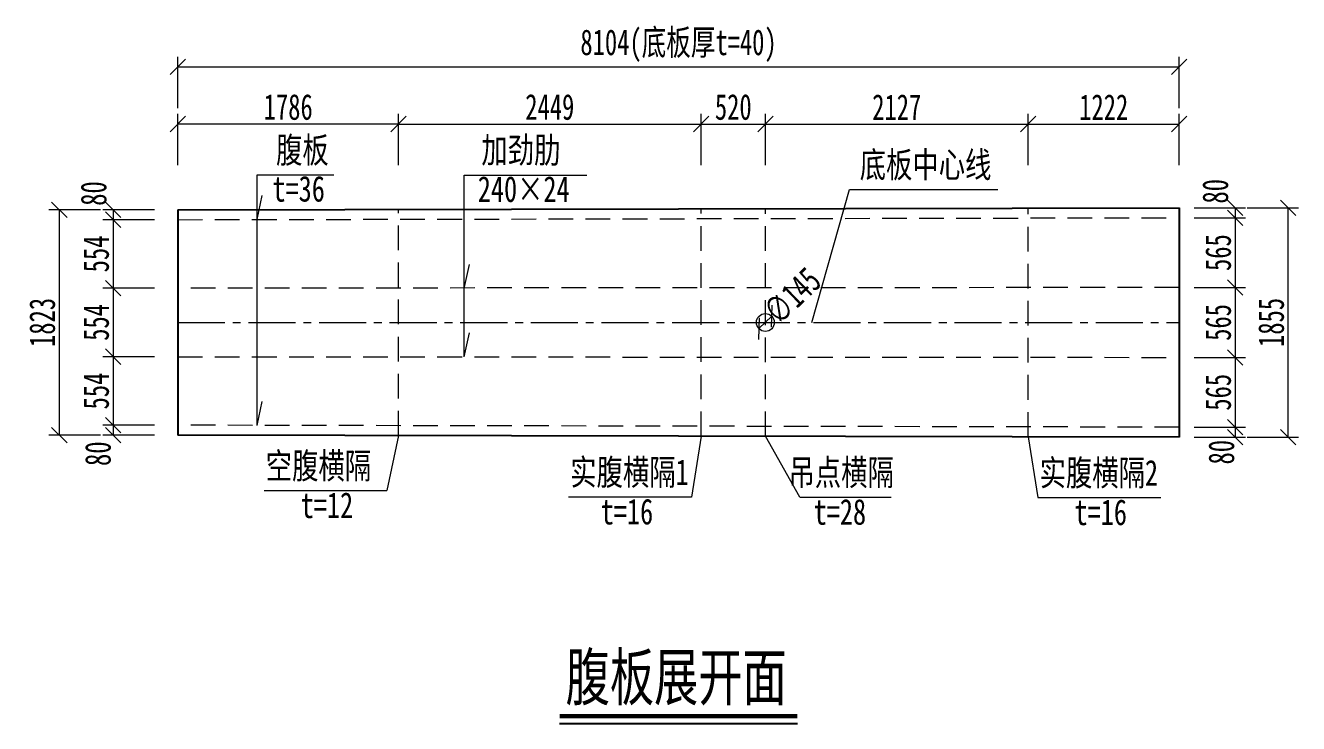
# Model space of a CAD drawing. Header units: millimetres. Extents: x -411717 to -116098, y 0 to 693159.
# Drawn here: x -207164 to -196861, y 290488 to 296136 of the extents above; entities that cross this region are included whole.
import ezdxf
from ezdxf.enums import TextEntityAlignment as Align

# ---------------------------------------------------------------- set-up
doc = ezdxf.new("R2010")
doc.units = ezdxf.units.MM
doc.header["$LTSCALE"] = 2
doc.header["$PDMODE"] = 3
doc.header["$PDSIZE"] = -10
doc.linetypes.add('CENTER2', pattern=[28.575, 19.05, -3.175, 3.175, -3.175])
doc.linetypes.add('DASHED', pattern=[0.75, 0.5, -0.25])
doc.layers.get('Defpoints').update_dxf_attribs({"color": 8, "lineweight": 9})
for name, color, linetype, lineweight in [('中心线', 7, 'CENTER2', 15), ('标注', 4, 'Continuous', 13), ('标注线及字体', 2, 'Continuous', 15), ('虚线', 4, 'DASHED', 15), ('钢板粗线', 1, 'Continuous', 25)]:
    doc.layers.add(name, color=color, linetype=linetype, lineweight=lineweight)
doc.styles.add('111', font='仿宋_GB2312.ttf', dxfattribs={"width": 0.7})
doc.styles.add('BM_Anno', font='仿宋_GB2312.ttf', dxfattribs={"width": 0.85})
doc.dimstyles.new('200', dxfattribs={"dimscale": 0, "dimtxt": 2.5, "dimasz": 1.5, "dimexe": 1, "dimexo": 1, "dimgap": 0.4, "dimtad": 1, "dimdec": 0, "dimdsep": 46, "dimtxsty": '111', "dimblk": 'OBLIQUE', "dimcen": 0, "dimclrd": 256, "dimclre": 256, "dimclrt": 256, "dimadec": 1, "dimazin": 2, "dimtfac": 1, "dimtdec": 0, "dimtmove": 2, "dimatfit": 3, "dimfxl": 4, "dimfxlon": 1, "dimtolj": 1, "dimlwd": -1, "dimlwe": -1, "dimarcsym": 0})

# ---------------------------------------------------------------- blocks, each defined once
blk = doc.blocks.new('_Oblique')
at = {"color": 0, "linetype": 'ByBlock', "lineweight": -2}
blk.add_line((-0.5, -0.5), (0.5, 0.5), dxfattribs=at)
blk = doc.blocks.new('*D1742')
at = {"layer": 'Defpoints', "color": 0, "transparency": 16777216}
for p in [(-201124, 293783), (-201229, 293683)]:
    blk.add_point(p, dxfattribs=at)
at = {"layer": '标注', "transparency": 16777216}
blk.add_line((-201229, 293683), (-201124, 293783), dxfattribs=at)
at = {"layer": '标注', "transparency": 16777216, "xscale": 124.9999999999999, "yscale": 124.9999999999999, "zscale": 124.9999999999999}
for p, rotation in [((-201124, 293783), 43.79834274877469), ((-201229, 293683), 223.7983427487747)]:
    blk.add_blockref('_Oblique', p, dxfattribs=dict(at, rotation=rotation))
at = {"layer": '标注', "transparency": 16777216, "insert": (-200958, 293948), "char_height": 208.3, "attachment_point": 5, "rotation": 43.7983, "style": '111'}
blk.add_mtext('\\A1;∅145', dxfattribs=at)
blk = doc.blocks.new('*D1761')
at = {"layer": 'Defpoints', "color": 0, "transparency": 16777216}
for p in [(-201696, 295338), (-204145, 294648), (-201696, 294653)]:
    blk.add_point(p, dxfattribs=at)
at = {"layer": '标注', "transparency": 16777216}
for p, q in [((-204145, 295004), (-204145, 295421)), ((-201696, 295004), (-201696, 295421)), ((-204145, 295338), (-201696, 295338))]:
    blk.add_line(p, q, dxfattribs=at)
at = {"layer": '标注', "transparency": 16777216, "xscale": 125, "yscale": 125, "zscale": 125, "rotation": 180}
blk.add_blockref('_Oblique', (-204145, 295338), dxfattribs=at)
at = {"layer": '标注', "transparency": 16777216, "xscale": 125, "yscale": 125, "zscale": 125}
blk.add_blockref('_Oblique', (-201696, 295338), dxfattribs=at)
at = {"layer": '标注', "transparency": 16777216, "insert": (-202921, 295475), "char_height": 208.3, "attachment_point": 5, "style": '111'}
blk.add_mtext('\\A1;2449', dxfattribs=at)
blk = doc.blocks.new('*D1762')
at = {"layer": 'Defpoints', "color": 0, "transparency": 16777216}
for p in [(-205931, 295338), (-205931, 294644), (-204145, 294648)]:
    blk.add_point(p, dxfattribs=at)
at = {"layer": '标注', "transparency": 16777216}
for p, q in [((-205931, 295004), (-205931, 295421)), ((-204145, 295004), (-204145, 295421)), ((-204145, 295338), (-205931, 295338))]:
    blk.add_line(p, q, dxfattribs=at)
at = {"layer": '标注', "transparency": 16777216, "xscale": 125, "yscale": 125, "zscale": 125, "rotation": 180}
blk.add_blockref('_Oblique', (-205931, 295338), dxfattribs=at)
at = {"layer": '标注', "transparency": 16777216, "xscale": 125, "yscale": 125, "zscale": 125}
blk.add_blockref('_Oblique', (-204145, 295338), dxfattribs=at)
at = {"layer": '标注', "transparency": 16777216, "insert": (-205038, 295475), "char_height": 208.3, "attachment_point": 5, "style": '111'}
blk.add_mtext('\\A1;1786', dxfattribs=at)
blk = doc.blocks.new('*D1763')
at = {"layer": 'Defpoints', "color": 0, "transparency": 16777216}
for p in [(-201176, 295338), (-201696, 294653), (-201176, 294653)]:
    blk.add_point(p, dxfattribs=at)
at = {"layer": '标注', "transparency": 16777216}
for p, q in [((-201696, 295004), (-201696, 295421)), ((-201176, 295004), (-201176, 295421)), ((-201696, 295338), (-201176, 295338))]:
    blk.add_line(p, q, dxfattribs=at)
at = {"layer": '标注', "transparency": 16777216, "xscale": 125, "yscale": 125, "zscale": 125, "rotation": 180}
blk.add_blockref('_Oblique', (-201696, 295338), dxfattribs=at)
at = {"layer": '标注', "transparency": 16777216, "xscale": 125, "yscale": 125, "zscale": 125}
blk.add_blockref('_Oblique', (-201176, 295338), dxfattribs=at)
at = {"layer": '标注', "transparency": 16777216, "insert": (-201436, 295475), "char_height": 208.3, "attachment_point": 5, "style": '111'}
blk.add_mtext('\\A1;520', dxfattribs=at)
blk = doc.blocks.new('*D1764')
at = {"layer": 'Defpoints', "color": 0, "transparency": 16777216}
for p in [(-199049, 295338), (-201176, 294654), (-199049, 294658)]:
    blk.add_point(p, dxfattribs=at)
at = {"layer": '标注', "transparency": 16777216}
for p, q in [((-201176, 295004), (-201176, 295421)), ((-199049, 295004), (-199049, 295421)), ((-201176, 295338), (-199049, 295338))]:
    blk.add_line(p, q, dxfattribs=at)
at = {"layer": '标注', "transparency": 16777216, "xscale": 125, "yscale": 125, "zscale": 125, "rotation": 180}
blk.add_blockref('_Oblique', (-201176, 295338), dxfattribs=at)
at = {"layer": '标注', "transparency": 16777216, "xscale": 125, "yscale": 125, "zscale": 125}
blk.add_blockref('_Oblique', (-199049, 295338), dxfattribs=at)
at = {"layer": '标注', "transparency": 16777216, "insert": (-200113, 295475), "char_height": 208.3, "attachment_point": 5, "style": '111'}
blk.add_mtext('\\A1;2127', dxfattribs=at)
blk = doc.blocks.new('*D1765')
at = {"layer": 'Defpoints', "color": 0, "transparency": 16777216}
for p in [(-197827, 295338), (-199049, 294658), (-197827, 294660)]:
    blk.add_point(p, dxfattribs=at)
at = {"layer": '标注', "transparency": 16777216}
for p, q in [((-199049, 295004), (-199049, 295421)), ((-197827, 295004), (-197827, 295421)), ((-199049, 295338), (-197827, 295338))]:
    blk.add_line(p, q, dxfattribs=at)
at = {"layer": '标注', "transparency": 16777216, "xscale": 125, "yscale": 125, "zscale": 125, "rotation": 180}
blk.add_blockref('_Oblique', (-199049, 295338), dxfattribs=at)
at = {"layer": '标注', "transparency": 16777216, "xscale": 125, "yscale": 125, "zscale": 125}
blk.add_blockref('_Oblique', (-197827, 295338), dxfattribs=at)
at = {"layer": '标注', "transparency": 16777216, "insert": (-198438, 295475), "char_height": 208.3, "attachment_point": 5, "style": '111'}
blk.add_mtext('\\A1;1222', dxfattribs=at)
blk = doc.blocks.new('*D1766')
at = {"layer": 'Defpoints', "color": 0, "transparency": 16777216}
for p in [(-197827, 295800), (-205931, 294644), (-197827, 294660)]:
    blk.add_point(p, dxfattribs=at)
at = {"layer": '标注', "transparency": 16777216}
for p, q in [((-205931, 295467), (-205931, 295883)), ((-197827, 295467), (-197827, 295883)), ((-205931, 295800), (-197827, 295800))]:
    blk.add_line(p, q, dxfattribs=at)
at = {"layer": '标注', "transparency": 16777216, "xscale": 125, "yscale": 125, "zscale": 125, "rotation": 180}
blk.add_blockref('_Oblique', (-205931, 295800), dxfattribs=at)
at = {"layer": '标注', "transparency": 16777216, "xscale": 125, "yscale": 125, "zscale": 125}
blk.add_blockref('_Oblique', (-197827, 295800), dxfattribs=at)
at = {"layer": '标注', "transparency": 16777216, "insert": (-201879, 295972), "char_height": 208.33, "attachment_point": 5, "style": '111'}
blk.add_mtext('\\A1;8104(底板厚t=40)', dxfattribs=at)
blk = doc.blocks.new('*D1767')
at = {"layer": 'Defpoints', "color": 0, "transparency": 16777216}
for p in [(-205931, 294644), (-206455, 294564), (-205931, 294564)]:
    blk.add_point(p, dxfattribs=at)
at = {"layer": '标注', "transparency": 16777216}
for p, q in [((-206121, 294644), (-206538, 294644)), ((-206455, 294644), (-206455, 294564)), ((-206121, 294564), (-206538, 294564))]:
    blk.add_line(p, q, dxfattribs=at)
at = {"layer": '标注', "transparency": 16777216, "xscale": 125, "yscale": 125, "zscale": 125}
for p, rotation in [((-206455, 294644), 90), ((-206455, 294564), 270)]:
    blk.add_blockref('_Oblique', p, dxfattribs=dict(at, rotation=rotation))
at = {"layer": '标注', "transparency": 16777216, "insert": (-206612, 294776), "char_height": 208.3, "attachment_point": 5, "rotation": 90, "style": '111'}
blk.add_mtext('\\A1;80', dxfattribs=at)
blk = doc.blocks.new('*D1768')
at = {"layer": 'Defpoints', "color": 0, "transparency": 16777216}
for p in [(-205931, 294564), (-206455, 294010), (-205931, 294010)]:
    blk.add_point(p, dxfattribs=at)
at = {"layer": '标注', "transparency": 16777216}
for p, q in [((-206121, 294564), (-206538, 294564)), ((-206455, 294564), (-206455, 294010)), ((-206121, 294010), (-206538, 294010))]:
    blk.add_line(p, q, dxfattribs=at)
at = {"layer": '标注', "transparency": 16777216, "xscale": 125, "yscale": 125, "zscale": 125}
for p, rotation in [((-206455, 294564), 90), ((-206455, 294010), 270)]:
    blk.add_blockref('_Oblique', p, dxfattribs=dict(at, rotation=rotation))
at = {"layer": '标注', "transparency": 16777216, "insert": (-206592, 294287), "char_height": 208.3, "attachment_point": 5, "rotation": 90, "style": '111'}
blk.add_mtext('\\A1;554', dxfattribs=at)
blk = doc.blocks.new('*D1769')
at = {"layer": 'Defpoints', "color": 0, "transparency": 16777216}
for p in [(-205931, 294010), (-206455, 293456), (-205931, 293456)]:
    blk.add_point(p, dxfattribs=at)
at = {"layer": '标注', "transparency": 16777216}
for p, q in [((-206121, 294010), (-206538, 294010)), ((-206455, 294010), (-206455, 293456)), ((-206121, 293456), (-206538, 293456))]:
    blk.add_line(p, q, dxfattribs=at)
at = {"layer": '标注', "transparency": 16777216, "xscale": 125, "yscale": 125, "zscale": 125}
for p, rotation in [((-206455, 294010), 90), ((-206455, 293456), 270)]:
    blk.add_blockref('_Oblique', p, dxfattribs=dict(at, rotation=rotation))
at = {"layer": '标注', "transparency": 16777216, "insert": (-206592, 293733), "char_height": 208.3, "attachment_point": 5, "rotation": 90, "style": '111'}
blk.add_mtext('\\A1;554', dxfattribs=at)
blk = doc.blocks.new('*D1770')
at = {"layer": 'Defpoints', "color": 0, "transparency": 16777216}
for p in [(-205931, 293456), (-206455, 292901), (-205931, 292901)]:
    blk.add_point(p, dxfattribs=at)
at = {"layer": '标注', "transparency": 16777216}
for p, q in [((-206121, 293456), (-206538, 293456)), ((-206455, 293456), (-206455, 292901)), ((-206121, 292901), (-206538, 292901))]:
    blk.add_line(p, q, dxfattribs=at)
at = {"layer": '标注', "transparency": 16777216, "xscale": 125, "yscale": 125, "zscale": 125}
for p, rotation in [((-206455, 293456), 90), ((-206455, 292901), 270)]:
    blk.add_blockref('_Oblique', p, dxfattribs=dict(at, rotation=rotation))
at = {"layer": '标注', "transparency": 16777216, "insert": (-206592, 293178), "char_height": 208.3, "attachment_point": 5, "rotation": 90, "style": '111'}
blk.add_mtext('\\A1;554', dxfattribs=at)
blk = doc.blocks.new('*D1771')
at = {"layer": 'Defpoints', "color": 0, "transparency": 16777216}
for p in [(-206455, 292821), (-205931, 292901), (-205931, 292821)]:
    blk.add_point(p, dxfattribs=at)
at = {"layer": '标注', "transparency": 16777216}
for p, q in [((-206121, 292901), (-206538, 292901)), ((-206121, 292821), (-206538, 292821)), ((-206455, 292901), (-206455, 292821))]:
    blk.add_line(p, q, dxfattribs=at)
at = {"layer": '标注', "transparency": 16777216, "xscale": 125, "yscale": 125, "zscale": 125}
for p, rotation in [((-206455, 292901), 90), ((-206455, 292821), 270)]:
    blk.add_blockref('_Oblique', p, dxfattribs=dict(at, rotation=rotation))
at = {"layer": '标注', "transparency": 16777216, "insert": (-206577, 292671), "char_height": 208.3, "attachment_point": 5, "rotation": 90, "style": '111'}
blk.add_mtext('\\A1;80', dxfattribs=at)
blk = doc.blocks.new('*D1772')
at = {"layer": 'Defpoints', "color": 0, "transparency": 16777216}
for p in [(-206890, 294644), (-205931, 294644), (-205931, 292821)]:
    blk.add_point(p, dxfattribs=at)
at = {"layer": '标注', "transparency": 16777216}
for p, q in [((-206557, 294644), (-206974, 294644)), ((-206890, 292821), (-206890, 294644)), ((-206557, 292821), (-206974, 292821))]:
    blk.add_line(p, q, dxfattribs=at)
at = {"layer": '标注', "transparency": 16777216, "xscale": 125, "yscale": 125, "zscale": 125}
for p, rotation in [((-206890, 294644), 90), ((-206890, 292821), 270)]:
    blk.add_blockref('_Oblique', p, dxfattribs=dict(at, rotation=rotation))
at = {"layer": '标注', "transparency": 16777216, "insert": (-207028, 293733), "char_height": 208.3, "attachment_point": 5, "rotation": 90, "style": '111'}
blk.add_mtext('\\A1;1823', dxfattribs=at)
blk = doc.blocks.new('*D1773')
at = {"layer": 'Defpoints', "color": 0, "transparency": 16777216}
for p in [(-197827, 294660), (-197827, 294580), (-197374, 294580)]:
    blk.add_point(p, dxfattribs=at)
at = {"layer": '标注', "transparency": 16777216}
for p, q in [((-197707, 294660), (-197291, 294660)), ((-197707, 294580), (-197291, 294580)), ((-197374, 294660), (-197374, 294580))]:
    blk.add_line(p, q, dxfattribs=at)
at = {"layer": '标注', "transparency": 16777216, "xscale": 125, "yscale": 125, "zscale": 125}
for p, rotation in [((-197374, 294660), 90), ((-197374, 294580), 270)]:
    blk.add_blockref('_Oblique', p, dxfattribs=dict(at, rotation=rotation))
at = {"layer": '标注', "transparency": 16777216, "insert": (-197534, 294794), "char_height": 208.3, "attachment_point": 5, "rotation": 90, "style": '111'}
blk.add_mtext('\\A1;80', dxfattribs=at)
blk = doc.blocks.new('*D1774')
at = {"layer": 'Defpoints', "color": 0, "transparency": 16777216}
for p in [(-197827, 294580), (-197827, 294015), (-197374, 294015)]:
    blk.add_point(p, dxfattribs=at)
at = {"layer": '标注', "transparency": 16777216}
for p, q in [((-197707, 294580), (-197291, 294580)), ((-197374, 294580), (-197374, 294015)), ((-197707, 294015), (-197291, 294015))]:
    blk.add_line(p, q, dxfattribs=at)
at = {"layer": '标注', "transparency": 16777216, "xscale": 125, "yscale": 125, "zscale": 125}
for p, rotation in [((-197374, 294580), 90), ((-197374, 294015), 270)]:
    blk.add_blockref('_Oblique', p, dxfattribs=dict(at, rotation=rotation))
at = {"layer": '标注', "transparency": 16777216, "insert": (-197511, 294298), "char_height": 208.3, "attachment_point": 5, "rotation": 90, "style": '111'}
blk.add_mtext('\\A1;565', dxfattribs=at)
blk = doc.blocks.new('*D1775')
at = {"layer": 'Defpoints', "color": 0, "transparency": 16777216}
for p in [(-197827, 294015), (-197827, 293450), (-197374, 293450)]:
    blk.add_point(p, dxfattribs=at)
at = {"layer": '标注', "transparency": 16777216}
for p, q in [((-197707, 294015), (-197291, 294015)), ((-197374, 294015), (-197374, 293450)), ((-197707, 293450), (-197291, 293450))]:
    blk.add_line(p, q, dxfattribs=at)
at = {"layer": '标注', "transparency": 16777216, "xscale": 125, "yscale": 125, "zscale": 125}
for p, rotation in [((-197374, 294015), 90), ((-197374, 293450), 270)]:
    blk.add_blockref('_Oblique', p, dxfattribs=dict(at, rotation=rotation))
at = {"layer": '标注', "transparency": 16777216, "insert": (-197511, 293733), "char_height": 208.3, "attachment_point": 5, "rotation": 90, "style": '111'}
blk.add_mtext('\\A1;565', dxfattribs=at)
blk = doc.blocks.new('*D1776')
at = {"layer": 'Defpoints', "color": 0, "transparency": 16777216}
for p in [(-197827, 293450), (-197828, 292885), (-197374, 292885)]:
    blk.add_point(p, dxfattribs=at)
at = {"layer": '标注', "transparency": 16777216}
for p, q in [((-197707, 293450), (-197291, 293450)), ((-197374, 293450), (-197374, 292885)), ((-197707, 292885), (-197291, 292885))]:
    blk.add_line(p, q, dxfattribs=at)
at = {"layer": '标注', "transparency": 16777216, "xscale": 125, "yscale": 125, "zscale": 125}
for p, rotation in [((-197374, 293450), 90), ((-197374, 292885), 270)]:
    blk.add_blockref('_Oblique', p, dxfattribs=dict(at, rotation=rotation))
at = {"layer": '标注', "transparency": 16777216, "insert": (-197511, 293168), "char_height": 208.3, "attachment_point": 5, "rotation": 90, "style": '111'}
blk.add_mtext('\\A1;565', dxfattribs=at)
blk = doc.blocks.new('*D1777')
at = {"layer": 'Defpoints', "color": 0, "transparency": 16777216}
for p in [(-197827, 292885), (-197828, 292805), (-197374, 292805)]:
    blk.add_point(p, dxfattribs=at)
at = {"layer": '标注', "transparency": 16777216}
for p, q in [((-197707, 292885), (-197291, 292885)), ((-197374, 292885), (-197374, 292805)), ((-197707, 292805), (-197291, 292805))]:
    blk.add_line(p, q, dxfattribs=at)
at = {"layer": '标注', "transparency": 16777216, "xscale": 125, "yscale": 125, "zscale": 125}
for p, rotation in [((-197374, 292885), 90), ((-197374, 292805), 270)]:
    blk.add_blockref('_Oblique', p, dxfattribs=dict(at, rotation=rotation))
at = {"layer": '标注', "transparency": 16777216, "insert": (-197485, 292683), "char_height": 208.3, "attachment_point": 5, "rotation": 90, "style": '111'}
blk.add_mtext('\\A1;80', dxfattribs=at)
blk = doc.blocks.new('*D1778')
at = {"layer": 'Defpoints', "color": 0, "transparency": 16777216}
for p in [(-197827, 294660), (-196945, 294660), (-197827, 292805)]:
    blk.add_point(p, dxfattribs=at)
at = {"layer": '标注', "transparency": 16777216}
for p, q in [((-197278, 294660), (-196861, 294660)), ((-196945, 292805), (-196945, 294660)), ((-197278, 292805), (-196861, 292805))]:
    blk.add_line(p, q, dxfattribs=at)
at = {"layer": '标注', "transparency": 16777216, "xscale": 125, "yscale": 125, "zscale": 125}
for p, rotation in [((-196945, 294660), 90), ((-196945, 292805), 270)]:
    blk.add_blockref('_Oblique', p, dxfattribs=dict(at, rotation=rotation))
at = {"layer": '标注', "transparency": 16777216, "insert": (-197082, 293733), "char_height": 208.3, "attachment_point": 5, "rotation": 90, "style": '111'}
blk.add_mtext('\\A1;1855', dxfattribs=at)

msp = doc.modelspace()

# ---------------------------------------------------------------- linework, layer by layer
at = {"color": 4}
msp.add_line((-202842, 290487.9), (-200916.7, 290487.9), dxfattribs=at)
at = {"color": 6, "const_width": 36}
msp.add_lwpolyline([(-202842, 290547.9), (-200916.7, 290547.9)], dxfattribs=at)
at = {"layer": '中心线', "ltscale": 10}
msp.add_line((-205931.4, 293732.8), (-197827.4, 293732.8), dxfattribs=at)
at = {"layer": '标注'}
for p, q in [((-205289.9, 292900), (-205289.9, 294925.8)), ((-205289.9, 294925.8), (-204667.9, 294925.8)), ((-203613.8, 293454.1), (-203613.8, 294925.5)), ((-203613.8, 294925.5), (-202620.1, 294925.5)), ((-200800.4, 293732.8), (-200494.5, 294808.1)), ((-200494.5, 294808.1), (-199294.2, 294808.1)), ((-205289.9, 294565.5), (-205247.6, 294759.3)), ((-203613.8, 294008.4), (-203571.4, 294202.2)), ((-203613.5, 293454.1), (-203571.2, 293647.9)), ((-205289.9, 292900), (-205247.6, 293093.8)), ((-204145.4, 292817.8), (-204239.4, 292372.2)), ((-201696.4, 292813), (-201774.3, 292320.6)), ((-200896.8, 292318.3), (-201176.4, 292811.9)), ((-199049.4, 292807.7), (-198971.4, 292315.3)), ((-205233.9, 292372.2), (-204239.4, 292372.2)), ((-201774.3, 292320.6), (-202768.9, 292320.6)), ((-200896.8, 292318.3), (-200158.9, 292318.3)), ((-198971.4, 292315.3), (-197976.8, 292315.3))]:
    msp.add_line(p, q, dxfattribs=at)
msp.add_circle((-201176.4, 293732.8), 72.5, dxfattribs=at)
at = {"layer": '虚线', "ltscale": 200}
for p, q in [((-205931.4, 294564.3), (-197827.4, 294580.3)), ((-197827.4, 294015.3), (-205931.4, 294010)), ((-205931.4, 293455.6), (-197827.4, 293450.3)), ((-197827.4, 292885.3), (-205931.4, 292901.3))]:
    msp.add_line(p, q, dxfattribs=at)
at = {"layer": '虚线', "color": 6, "ltscale": 200}
msp.add_line((-204145.4, 292817.8), (-204145.4, 294647.8), dxfattribs=at)
at = {"layer": '虚线', "color": 2, "ltscale": 200}
for p, q in [((-201696.4, 292813), (-201696.4, 294652.7)), ((-199049.4, 292807.7), (-199049.4, 294657.9))]:
    msp.add_line(p, q, dxfattribs=at)
at = {"layer": '虚线', "color": 5, "ltscale": 200}
msp.add_line((-201176.4, 292811.9), (-201176.4, 294653.7), dxfattribs=at)
at = {"layer": '钢板粗线'}
for p, q in [((-205931.4, 294644.3), (-197827.4, 294660.3)), ((-205931.4, 294644.3), (-205931.4, 292821.3)), ((-197827.4, 294660.3), (-197827.4, 292805.3)), ((-197827.4, 292805.3), (-205931.4, 292821.3))]:
    msp.add_line(p, q, dxfattribs=at)

# ---------------------------------------------------------------- texts
at = {"layer": '标注', "linetype": 'DASHED', "style": 'BM_Anno', "width": 0.75}
for s, p in [('腹板', (-205136.8, 294961)), ('加劲肋', (-203474.6, 294960.6)), ('底板中心线', (-200412.7, 294842.4)), ('t=36', (-205166.3, 294647.8)), ('240×24', (-203504, 294645.4)), ('空腹横隔', (-205219.6, 292406.5)), ('实腹横隔1', (-202755.8, 292354.9)), ('吊点横隔', (-200989.2, 292352.7)), ('实腹横隔2', (-198957, 292349.7)), ('t=12', (-204937.3, 292087.7)), ('t=16', (-202509.3, 292036.1)), ('t=28', (-200786, 292033.9)), ('t=16', (-198674.8, 292030.8))]:
    msp.add_text(s, height=208.33, dxfattribs=at).set_placement(p, align=Align.BOTTOM_LEFT)
at = {"layer": '标注线及字体', "color": 0, "style": '111', "width": 0.7}
msp.add_text('腹板展开面', height=375, dxfattribs=at).set_placement((-201898, 290870.3), align=Align.MIDDLE)

# ---------------------------------------------------------------- dimensions: what is measured, and where the dimension line sits
at = {"layer": '标注'}
dim = msp.add_linear_dim(base=(-197827.4, 295799.9), p1=(-205931.4, 294644.3), p2=(-197827.4, 294660.3), text='<>(底板厚t=40)', dimstyle='200', override={"dimscale": 83.333333, "dimadec": 4, "dimarcsym": 1}, dxfattribs=at)
dim.commit()
dim.dimension.update_dxf_attribs({"geometry": '*D1766', "text_midpoint": (-201879.4, 295972.3)})
for base, p1, p2, picture, middle in [((-205931.4, 295337.8), (-204145.4, 294647.8), (-205931.4, 294644.3), '*D1762', (-205038.4, 295475.3)), ((-201696.4, 295337.8), (-204145.4, 294647.8), (-201696.4, 294652.7), '*D1761', (-202920.9, 295475.3)), ((-201176.4, 295337.8), (-201696.4, 294652.7), (-201176.4, 294652.7), '*D1763', (-201436.4, 295475.3)), ((-199049.4, 295337.8), (-201176.4, 294653.7), (-199049.4, 294657.9), '*D1764', (-200112.9, 295475.3)), ((-197827.4, 295337.8), (-199049.4, 294657.9), (-197827.4, 294660.3), '*D1765', (-198438.4, 295475.3))]:
    dim = msp.add_linear_dim(base=base, p1=p1, p2=p2, dimstyle='200', override={"dimscale": 83.333333, "dimadec": 4, "dimarcsym": 1}, dxfattribs=at)
    dim.commit()
    dim.dimension.update_dxf_attribs({"geometry": picture, "text_midpoint": middle})
for base, p1, p2, picture, middle in [((-206454.6, 294564.3), (-205931.4, 294644.3), (-205931.4, 294564.3), '*D1767', (-206611.9, 294776.2)), ((-197374, 294580.3), (-197827.4, 294660.3), (-197827.2, 294580.3), '*D1773', (-197534.3, 294793.9)), ((-206454.6, 292821.3), (-205931.4, 292901.3), (-205931.4, 292821.3), '*D1771', (-206577, 292670.7)), ((-197374, 292805.3), (-197827.4, 292885.3), (-197827.5, 292805.3), '*D1777', (-197484.8, 292683.5))]:
    dim = msp.add_linear_dim(base=base, p1=p1, p2=p2, angle=90, dimstyle='200', override={"dimscale": 83.333333, "dimadec": 4, "dimarcsym": 1}, dxfattribs=at)
    dim.commit()
    dim.dimension.update_dxf_attribs({"geometry": picture, "text_midpoint": middle, "dimtype": 160})
for base, p1, p2, picture, middle in [((-206890.3, 294644.3), (-205931.4, 292821.3), (-205931.4, 294644.3), '*D1772', (-207027.8, 293732.8)), ((-196944.5, 294660.3), (-197827.4, 292805.3), (-197827.4, 294660.3), '*D1778', (-197082, 293732.8)), ((-206454.6, 294010), (-205931.4, 294564.3), (-205931, 294010), '*D1768', (-206592.1, 294287.1)), ((-197374, 294015.3), (-197827.2, 294580.3), (-197826.8, 294015.3), '*D1774', (-197511.5, 294297.8)), ((-206454.6, 293455.6), (-205931.4, 294010), (-205931.4, 293455.6), '*D1769', (-206592.1, 293732.8)), ((-197374, 293450.3), (-197826.8, 294015.3), (-197827.4, 293450.3), '*D1775', (-197511.5, 293732.8)), ((-206454.6, 292901.3), (-205931.4, 293455.6), (-205931.4, 292901.3), '*D1770', (-206592.1, 293178.5)), ((-197374, 292885.3), (-197827.4, 293450.3), (-197828.5, 292885.3), '*D1776', (-197511.5, 293167.8))]:
    dim = msp.add_linear_dim(base=base, p1=p1, p2=p2, angle=90, dimstyle='200', override={"dimscale": 83.333333, "dimadec": 4, "dimarcsym": 1}, dxfattribs=at)
    dim.commit()
    dim.dimension.update_dxf_attribs({"geometry": picture, "text_midpoint": middle})
dim = msp.add_diameter_dim_2p(p1=(-201228.7, 293682.6), p2=(-201124, 293783), dimstyle='200', override={"dimscale": 83.333333, "dimadec": 3, "dimarcsym": 1}, dxfattribs=at)
dim.commit()
dim.dimension.update_dxf_attribs({"geometry": '*D1742', "text_midpoint": (-200957.9, 293948), "dimtype": 163})

doc.saveas('drawing.dxf')
